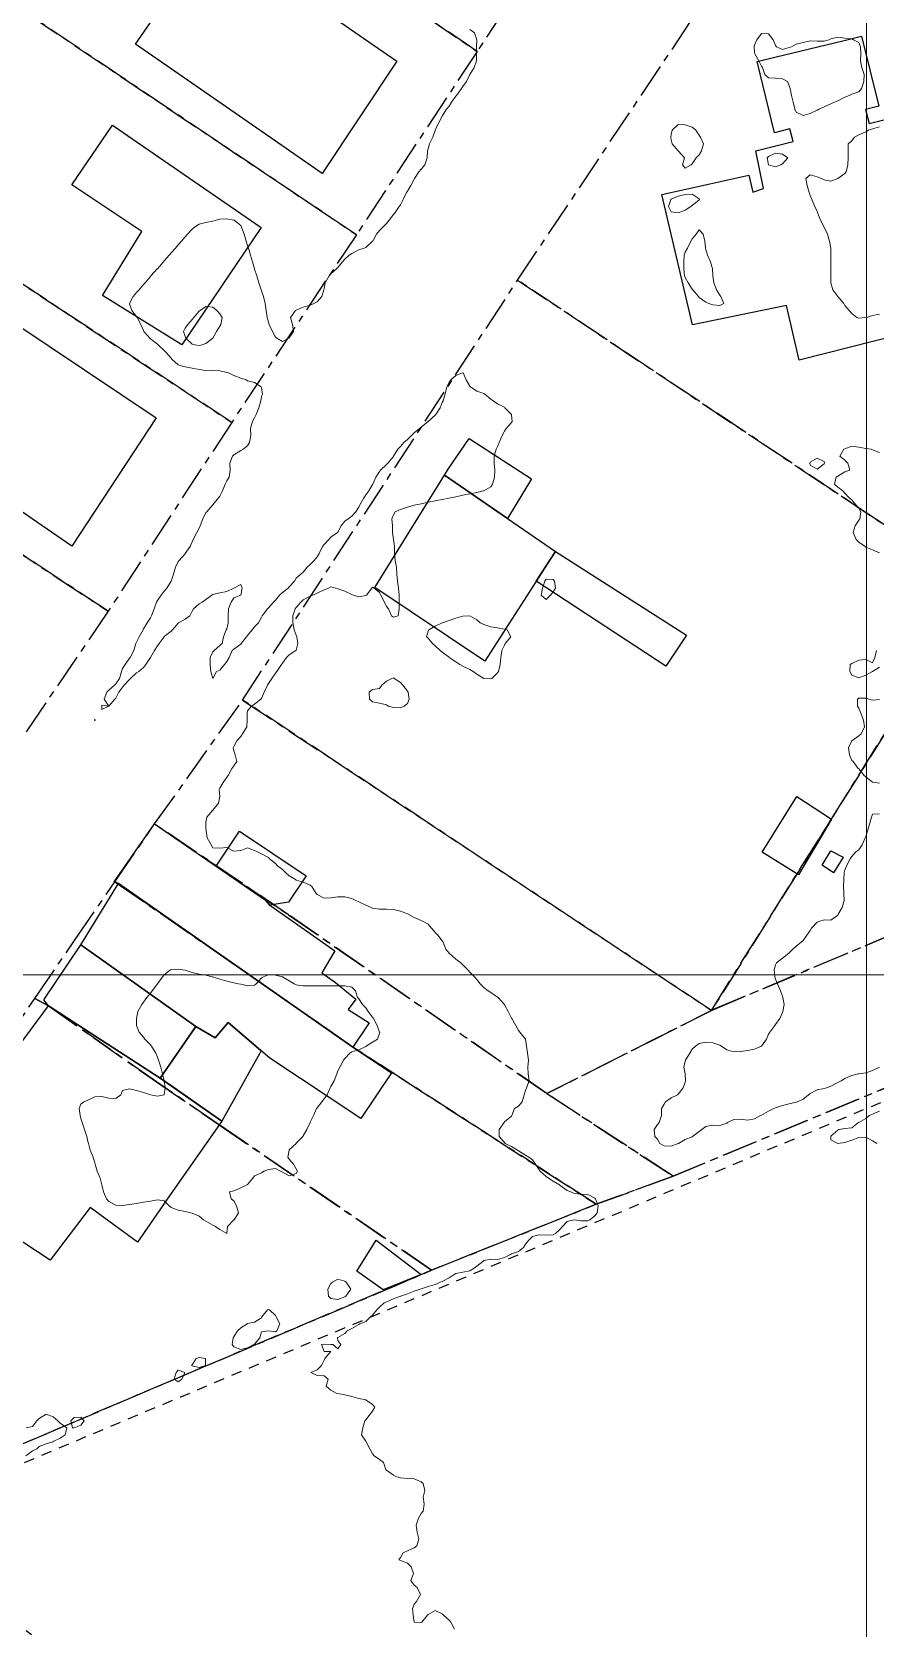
# Model space of a CAD drawing. Header units: centimetres. Extents: x 0 to 642158, y -847 to 649707.
# Drawn here: x 616006.7 to 616067.4, y 621140.3 to 621255.3 of the extents above; entities that cross this region are included whole.
import ezdxf

# ---------------------------------------------------------------- set-up
doc = ezdxf.new("R2010")
doc.units = ezdxf.units.CM
doc.header["$MEASUREMENT"] = 0
doc.linetypes.add('CENTERX2', pattern=[4, 2.5, -0.5, 0.5, -0.5])
doc.linetypes.add('JIS_02_0.7', pattern=[1.35, 0.75, -0.6])
for name, color, linetype, lineweight in [('MEV_grille', 254, 'Continuous', 9), ('WAL_parcellaire agricole', 7, 'JIS_02_0.7', 25), ('WAL_topographie 0.5', 253, 'Continuous', 20)]:
    doc.layers.add(name, color=color, linetype=linetype, lineweight=lineweight)
doc.layers.add('SPW_batiments', color=7, linetype='Continuous')
doc.layers.add('SPW_parcellaire cadastral', color=7, linetype='CENTERX2', lineweight=25, true_color=0xff0542)

# ---------------------------------------------------------------- blocks, each defined once
blk = doc.blocks.new('*U114')
at = {"layer": 'MEV_grille', "transparency": 33554687}
blk.add_lwpolyline([(-1338.46, 0), (1338.46, 0)], dxfattribs=at)
blk = doc.blocks.new('*U115')
at = {"layer": 'MEV_grille', "color": 0, "linetype": 'ByBlock', "lineweight": -2, "transparency": 16777216}
blk.add_blockref('*U114', (0, -1200), dxfattribs=at)
blk = doc.blocks.new('*U112')
at = {"layer": 'MEV_grille', "transparency": 33554687}
blk.add_lwpolyline([(0, 1825.48), (0, -1825.48)], dxfattribs=at)
blk = doc.blocks.new('*U113')
at = {"layer": 'MEV_grille', "color": 0, "linetype": 'ByBlock', "lineweight": -2, "transparency": 16777216}
blk.add_blockref('*U112', (700, 0), dxfattribs=at)

msp = doc.modelspace()

# ---------------------------------------------------------------- linework, layer by layer
at = {"layer": 'SPW_batiments'}
for points in [[(616023.84, 621259.56), (616032.99, 621253.21), (616027.61, 621245.13), (616023.84, 621247.74), (616014.17, 621254.44), (616019.74, 621262.51), (616023.84, 621259.56)], [(616069.15, 621233.49), (616061.97, 621231.67), (616061.05, 621235.61), (616054.27, 621234.22), (616052.08, 621243.61), (616053.36, 621243.9), (616058.34, 621245.01), (616058.62, 621243.77), (616059.39, 621244.03), (616058.83, 621246.76), (616061.54, 621247.42), (616061.29, 621248.33), (616060.18, 621248.06), (616058.94, 621253.19), (616060.22, 621253.5), (616065.2, 621254.71), (616066.45, 621255.02), (616067.69, 621249.97)], [(616067.69, 621249.97), (616066.74, 621249.74), (616066.99, 621248.72), (616072.82, 621250.18)], [(616023.23, 621241.24), (616017.5, 621232.77), (616011.79, 621236.34), (616014.62, 621240.95), (616009.58, 621244.31), (616012.53, 621248.61), (616023.23, 621241.24)], [(616015.66, 621227.51), (616009.59, 621218.27), (616003.55, 621222.43), (615996.49, 621226.83), (616002.77, 621236.15), (616015.66, 621227.51)], [(616042.69, 621223.13), (616040.96, 621220.27), (616036.43, 621223.4), (616036.69, 621223.82), (616038.21, 621226.04), (616042.69, 621223.13)], [(616040.96, 621220.27), (616044.41, 621217.89), (616044.29, 621217.71), (616039.34, 621209.98), (616031.41, 621215.29), (616036.43, 621223.4), (616040.96, 621220.27)], [(616044.41, 621217.89), (616053.86, 621211.85), (616052.37, 621209.64), (616043.03, 621215.75), (616044.41, 621217.89)], [(616064.29, 621198.6), (616061.91, 621194.6), (616059.29, 621196.23), (616061.79, 621200.25), (616064.29, 621198.6)], [(616023.53, 621192.76), (616023.84, 621192.41), (616026.34, 621190.65), (616028.53, 621189.11), (616027.58, 621187.53), (616028.58, 621186.83), (616030.05, 621185.64), (616029.5, 621184.89), (616031, 621183.93), (616029.83, 621182.18), (616023.85, 621186.36), (616012.95, 621193.98), (616012.64, 621194.1), (616015.55, 621198.26), (616023.53, 621192.76)], [(616025.19, 621192.62), (616023.84, 621192.41), (616023.53, 621192.76), (616019.98, 621195.21), (616021.66, 621197.73), (616026.46, 621194.53), (616025.19, 621192.62)], [(616065.14, 621195.88), (616064.44, 621194.73), (616063.61, 621195.28), (616064.24, 621196.33), (616065.14, 621195.88)], [(616023.85, 621186.36), (616029.83, 621182.18), (616032.6, 621180.33), (616030.41, 621177.04), (616023.85, 621181.39), (616020.85, 621183.96), (616019.92, 621182.85), (616018.52, 621183.68), (616010.24, 621189.55), (616012.95, 621193.98), (616023.85, 621186.36)], [(616018.52, 621183.68), (616015.95, 621179.95), (616007.9, 621185.16), (616007.58, 621185.59), (616010.24, 621189.55), (616018.52, 621183.68)], [(616015.95, 621179.95), (616020.38, 621176.84), (616016.85, 621171.77), (616014.32, 621168.14), (616010.91, 621170.64), (616008.03, 621166.83), (616000.49, 621171.77), (615998.81, 621172.88), (616007.9, 621185.16), (616015.95, 621179.95)], [(616022.8, 621181.14), (616020.38, 621176.84), (616016.93, 621179.27), (616015.95, 621179.95), (616018.52, 621183.68), (616019.92, 621182.85), (616020.84, 621183.95), (616020.85, 621183.96), (616023.23, 621181.92), (616022.8, 621181.14)], [(616034.75, 621165.79), (616032.01, 621164.69), (616030.11, 621166.04), (616031.51, 621168.28), (616034.75, 621165.79)]]:
    msp.add_lwpolyline(points, dxfattribs=at)
at = {"layer": 'SPW_parcellaire cadastral'}
for points in [[(615998.87, 621281.14), (616006.09, 621291.89), (616007.14, 621293.46), (616007.25, 621293.62), (616047.43, 621267.05), (616038.77, 621253.91), (615998.87, 621281.14)], [(616030.08, 621240.71), (615989.87, 621267.74), (615998.87, 621281.14), (616038.77, 621253.91), (616030.08, 621240.71)], [(616068.51, 621277.55), (616072.91, 621274.66), (616088.46, 621264.23), (616100.54, 621256.53), (616090.73, 621240.86), (616074.76, 621215.36), (616041.69, 621237.44), (616068.51, 621277.55)], [(616030.08, 621240.71), (616021.1, 621227.19), (615980.62, 621253.97), (615989.87, 621267.74), (616030.08, 621240.71)], [(616012.21, 621213.59), (615971.49, 621240.37), (615980.62, 621253.97), (616021.1, 621227.19), (616012.21, 621213.59)], [(616012.21, 621213.59), (616003.13, 621200.24), (615962.91, 621227.59), (615971.49, 621240.37), (616012.21, 621213.59)], [(616099.64, 621234.9), (616072.83, 621192.06), (616055.65, 621184.83), (616074.76, 621215.36), (616090.73, 621240.86), (616091.55, 621240.36), (616099.64, 621234.9)], [(616041.69, 621237.44), (616074.76, 621215.36), (616055.65, 621184.83), (616021.89, 621207.19), (616041.69, 621237.44)], [(616035.5, 621166.11), (616047.35, 621170.86), (616052.89, 621172.89), (616073.56, 621181.47), (616072.83, 621192.06), (616135.77, 621218.36), (616142.41, 621213.16), (616060.99, 621100.59), (615994.47, 621148.69), (616035.5, 621166.11)], [(616021.89, 621207.19), (616055.65, 621184.83), (616043.8, 621178.83), (616025.19, 621191.72), (616015.55, 621198.26), (616021.89, 621207.19)], [(616047.35, 621170.86), (616029.83, 621182.18), (616022.2, 621187.51), (616012.69, 621194.1), (616015.55, 621198.26), (616025.19, 621191.72), (616043.8, 621178.83), (616052.89, 621172.89), (616047.35, 621170.86)], [(616035.5, 621166.11), (616020.13, 621176.64), (616015.68, 621179.69), (616007.9, 621185.16), (616006.92, 621185.68), (616009.79, 621189.87), (616012.69, 621194.1), (616022.2, 621187.51), (616029.83, 621182.18), (616047.35, 621170.86), (616035.5, 621166.11)], [(616052.89, 621172.89), (616043.8, 621178.83), (616055.65, 621184.83), (616072.83, 621192.06), (616073.56, 621181.47), (616052.89, 621172.89)], [(616035.5, 621166.11), (615994.47, 621148.69), (615978.55, 621142.17), (615977.64, 621141.8), (615977.09, 621142.19), (616006.92, 621185.68), (616007.9, 621185.16), (616015.68, 621179.69), (616020.13, 621176.64), (616035.5, 621166.11)]]:
    msp.add_lwpolyline(points, dxfattribs=at)
at = {"layer": 'WAL_parcellaire agricole'}
msp.add_lwpolyline([(616185.18, 621179.79), (616158.05, 621144.69), (616071.36, 621033.53), (615996.86, 621085.77), (616011.19, 621105.69), (615971.52, 621133.77), (615978.81, 621140.74), (616073.97, 621180.78), (616142.8, 621213.76), (616185.18, 621179.79)], dxfattribs=at)
at = {"layer": 'WAL_topographie 0.5'}
for points in [[(616038.25, 621255.5), (616038.58, 621255.25), (616038.75, 621254.75), (616038.75, 621254.75), (616038.75, 621254.75), (616038.73, 621254.25), (616038.74, 621253.75), (616038.74, 621253.25), (616038.56, 621252.75), (616038.25, 621252.25), (616038.25, 621252.25), (616038, 621251.75), (616037.75, 621251.38), (616037.66, 621251.25), (616037.28, 621250.75), (616037.25, 621250.7), (616036.93, 621250.25), (616036.75, 621249.98), (616036.57, 621249.75), (616036.25, 621249.25), (616036.25, 621249.25), (616035.99, 621248.75), (616035.76, 621248.25), (616035.75, 621248.22), (616035.58, 621247.75), (616035.34, 621247.25), (616035.25, 621246.9), (616035.21, 621246.75), (616035.17, 621246.25), (616035.01, 621245.75), (616034.75, 621245.43), (616034.58, 621245.25), (616034.26, 621244.75), (616034.25, 621244.72), (616034, 621244.25), (616033.75, 621243.86), (616033.7, 621243.75), (616033.46, 621243.25), (616033.25, 621242.87), (616033.17, 621242.75), (616032.82, 621242.25), (616032.75, 621242.17), (616032.44, 621241.75), (616032.25, 621241.51), (616031.99, 621241.25), (616031.75, 621241.02), (616031.52, 621240.75), (616031.26, 621240.25), (616031.25, 621240.24), (616030.75, 621239.79), (616030.65, 621239.75), (616030.25, 621239.62), (616029.75, 621239.36), (616029.57, 621239.25), (616029.25, 621238.95), (616029.08, 621238.75), (616028.75, 621238.36), (616028.65, 621238.25), (616028.25, 621237.89), (616028.12, 621237.75), (616027.84, 621237.25), (616027.75, 621236.84), (616027.73, 621236.75), (616027.6, 621236.25), (616027.25, 621235.87), (616027.02, 621235.75), (616026.75, 621235.64), (616026.25, 621235.5), (616025.75, 621235.27), (616025.69, 621235.25), (616025.34, 621234.75), (616025.48, 621234.25), (616025.54, 621233.75), (616025.25, 621233.28), (616025.21, 621233.25), (616024.75, 621233.01), (616024.34, 621233.25), (616024.25, 621233.32), (616024.05, 621233.75), (616023.81, 621234.25), (616023.75, 621234.41), (616023.65, 621234.75), (616023.58, 621235.25), (616023.52, 621235.75), (616023.4, 621236.25), (616023.25, 621236.66), (616023.22, 621236.75), (616023.06, 621237.25), (616022.91, 621237.75), (616022.75, 621238.23), (616022.75, 621238.25), (616022.61, 621238.75), (616022.46, 621239.25), (616022.31, 621239.75), (616022.25, 621239.94), (616022.15, 621240.25), (616021.99, 621240.75), (616021.81, 621241.25), (616021.75, 621241.37), (616021.28, 621241.75), (616021.25, 621241.77), (616020.75, 621241.85), (616020.25, 621241.83), (616019.98, 621241.75), (616019.75, 621241.69), (616019.25, 621241.58), (616018.75, 621241.47), (616018.43, 621241.25), (616018.25, 621241.12), (616017.91, 621240.75), (616017.75, 621240.56), (616017.48, 621240.25), (616017.25, 621239.99), (616017.05, 621239.75), (616016.75, 621239.41), (616016.61, 621239.25), (616016.25, 621238.83), (616016.18, 621238.75), (616015.75, 621238.26), (616015.74, 621238.25), (616015.29, 621237.75), (616015.25, 621237.7), (616014.86, 621237.25), (616014.75, 621237.12), (616014.43, 621236.75), (616014.25, 621236.54), (616014, 621236.25), (616013.75, 621235.76), (616013.74, 621235.75), (616013.75, 621235.73), (616013.91, 621235.25), (616014.25, 621234.81), (616014.29, 621234.75), (616014.57, 621234.25), (616014.75, 621233.8), (616014.77, 621233.75), (616015.2, 621233.25), (616015.25, 621233.22), (616015.75, 621232.83), (616015.84, 621232.75), (616016.25, 621232.36), (616016.36, 621232.25), (616016.75, 621231.81), (616016.8, 621231.75), (616017.25, 621231.33), (616017.57, 621231.25), (616017.75, 621231.2), (616018.25, 621231.1), (616018.75, 621230.99), (616019.25, 621230.94), (616019.75, 621230.95), (616020.25, 621230.91), (616020.75, 621230.79), (616020.87, 621230.75), (616021.25, 621230.56), (616021.75, 621230.37), (616022.15, 621230.25), (616022.25, 621230.19), (616022.75, 621230.06), (616023.22, 621229.75), (616023.25, 621229.65), (616023.31, 621229.25), (616023.25, 621229.05), (616023.19, 621228.75), (616023.05, 621228.25), (616022.86, 621227.75), (616022.75, 621227.53), (616022.6, 621227.25), (616022.45, 621226.75), (616022.49, 621226.25), (616022.39, 621225.75), (616022.25, 621225.5), (616021.93, 621225.25), (616021.75, 621225.17), (616021.25, 621224.85), (616021.17, 621224.75), (616020.96, 621224.25), (616020.99, 621223.75), (616020.93, 621223.25), (616020.75, 621222.98), (616020.63, 621222.75), (616020.44, 621222.25), (616020.25, 621221.87), (616020.16, 621221.75), (616019.75, 621221.25), (616019.75, 621221.25), (616019.31, 621220.75), (616019.25, 621220.69), (616019.02, 621220.25), (616018.84, 621219.75), (616018.75, 621219.58), (616018.59, 621219.25), (616018.32, 621218.75), (616018.25, 621218.59), (616018.11, 621218.25), (616017.76, 621217.75), (616017.75, 621217.73), (616017.31, 621217.25), (616017.25, 621217.16), (616017.05, 621216.75), (616016.91, 621216.25), (616016.75, 621215.75), (616016.75, 621215.75), (616016.43, 621215.25), (616016.25, 621215.02), (616016.03, 621214.75), (616015.75, 621214.35), (616015.69, 621214.25), (616015.51, 621213.75), (616015.33, 621213.25), (616015.25, 621213.12), (616015.02, 621212.75), (616014.75, 621212.31), (616014.72, 621212.25), (616014.43, 621211.75), (616014.25, 621211.36), (616014.2, 621211.25), (616014.06, 621210.75), (616013.79, 621210.25), (616013.75, 621210.2), (616013.42, 621209.75), (616013.25, 621209.47), (616013.16, 621209.25), (616013.02, 621208.75), (616012.75, 621208.36), (616012.67, 621208.25), (616012.25, 621207.91), (616012.11, 621207.75), (616011.92, 621207.25), (616012.25, 621206.75), (616012.69, 621207.25), (616012.75, 621207.33), (616012.97, 621207.75), (616013.25, 621208.12), (616013.36, 621208.25), (616013.75, 621208.67), (616013.81, 621208.75), (616014.25, 621209.16), (616014.41, 621209.25), (616014.75, 621209.53), (616014.93, 621209.75), (616015.25, 621210.25), (616015.25, 621210.25), (616015.54, 621210.75), (616015.75, 621211.1), (616015.87, 621211.25), (616016.23, 621211.75), (616016.25, 621211.76), (616016.75, 621212.16), (616016.83, 621212.25), (616017.25, 621212.73), (616017.28, 621212.75), (616017.75, 621213.02), (616018.08, 621213.25), (616018.25, 621213.58), (616018.36, 621213.75), (616018.75, 621214.12), (616018.98, 621214.25), (616019.25, 621214.42), (616019.68, 621214.75), (616019.75, 621214.8), (616020.25, 621214.9), (616020.75, 621215), (616021.25, 621215.25), (616021.25, 621215.25), (616021.75, 621215.5), (616021.85, 621215.25), (616021.75, 621214.75), (616021.75, 621214.75), (616021.25, 621214.56), (616021.07, 621214.25), (616020.86, 621213.75), (616020.85, 621213.25), (616020.85, 621212.75), (616020.75, 621212.32), (616020.71, 621212.25), (616020.52, 621211.75), (616020.41, 621211.25), (616020.25, 621211.12), (616019.84, 621210.75), (616019.75, 621210.65), (616019.54, 621210.25), (616019.55, 621209.75), (616019.59, 621209.25), (616019.75, 621208.75), (616020, 621209.25), (616020.25, 621209.34), (616020.59, 621209.75), (616020.75, 621209.97), (616020.91, 621210.25), (616021.14, 621210.75), (616021.25, 621210.86), (616021.75, 621211.21), (616021.79, 621211.25), (616022.17, 621211.75), (616022.25, 621211.83), (616022.57, 621212.25), (616022.75, 621212.46), (616023.04, 621212.75), (616023.25, 621213.17), (616023.29, 621213.25), (616023.67, 621213.75), (616023.75, 621213.83), (616024.11, 621214.25), (616024.25, 621214.39), (616024.55, 621214.75), (616024.75, 621214.94), (616025.16, 621215.25), (616025.25, 621215.35), (616025.63, 621215.75), (616025.75, 621215.96), (616026.08, 621216.25), (616026.25, 621216.4), (616026.54, 621216.75), (616026.75, 621216.95), (616027.05, 621217.25), (616027.25, 621217.5), (616027.41, 621217.75), (616027.65, 621218.25), (616027.75, 621218.39), (616028.1, 621218.75), (616028.25, 621218.93), (616028.72, 621219.25), (616028.75, 621219.28), (616028.99, 621219.75), (616029.25, 621220.08), (616029.49, 621220.25), (616029.75, 621220.43), (616030.03, 621220.75), (616030.25, 621221.08), (616030.33, 621221.25), (616030.61, 621221.75), (616030.75, 621221.97), (616030.98, 621222.25), (616031.25, 621222.72), (616031.27, 621222.75), (616031.49, 621223.25), (616031.75, 621223.66), (616031.82, 621223.75), (616032.25, 621224.15), (616032.35, 621224.25), (616032.75, 621224.73), (616032.76, 621224.75), (616033.06, 621225.25), (616033.25, 621225.45), (616033.49, 621225.75), (616033.75, 621225.97), (616034.05, 621226.25), (616034.25, 621226.45), (616034.63, 621226.75), (616034.75, 621226.85), (616035.25, 621227.25), (616035.25, 621227.25), (616035.75, 621227.7), (616035.79, 621227.75), (616036.11, 621228.25), (616036.25, 621228.62), (616036.33, 621228.75), (616036.47, 621229.25), (616036.59, 621229.75), (616036.75, 621230.07), (616036.88, 621230.25), (616037.25, 621230.57), (616037.71, 621230.75), (616037.75, 621230.76), (616037.76, 621230.75), (616037.98, 621230.25), (616038.25, 621229.81), (616038.3, 621229.75), (616038.75, 621229.43), (616039.25, 621229.28), (616039.3, 621229.25), (616039.75, 621228.87), (616039.94, 621228.75), (616040.25, 621228.53), (616040.75, 621228.28), (616040.78, 621228.25), (616041.24, 621227.75), (616041.25, 621227.71), (616041.3, 621227.25), (616041.25, 621227.18), (616040.87, 621226.75), (616040.75, 621226.55), (616040.57, 621226.25), (616040.36, 621225.75), (616040.25, 621225.45), (616040.14, 621225.25), (616040, 621224.75), (616039.99, 621224.25), (616040.04, 621223.75), (616040.02, 621223.25), (616039.89, 621222.75), (616039.75, 621222.56), (616039.25, 621222.26), (616039.22, 621222.25), (616038.75, 621222.14), (616038.25, 621222.05), (616037.75, 621221.94), (616037.25, 621221.83), (616036.85, 621221.75), (616036.75, 621221.73), (616036.25, 621221.64), (616035.75, 621221.55), (616035.25, 621221.44), (616034.75, 621221.33), (616034.35, 621221.25), (616034.25, 621221.22), (616033.75, 621221.08), (616033.25, 621220.91), (616032.88, 621220.75), (616032.75, 621220.52), (616032.63, 621220.25), (616032.67, 621219.75), (616032.68, 621219.25), (616032.75, 621218.75), (616032.75, 621218.75), (616032.82, 621218.25), (616032.83, 621217.75), (616032.87, 621217.25), (616032.96, 621216.75), (616033, 621216.25), (616033.03, 621215.75), (616033.11, 621215.25), (616033.16, 621214.75), (616033.15, 621214.25), (616033.16, 621213.75), (616033.08, 621213.25), (616032.75, 621213.15), (616032.62, 621213.25), (616032.39, 621213.75), (616032.25, 621213.93), (616032.1, 621214.25), (616031.85, 621214.75), (616031.75, 621214.94), (616031.35, 621215.25), (616031.25, 621215.33), (616031.19, 621215.25), (616030.81, 621214.75), (616030.75, 621214.72), (616030.25, 621214.62), (616029.85, 621214.75), (616029.75, 621214.79), (616029.25, 621215.03), (616028.75, 621215.2), (616028.57, 621215.25), (616028.25, 621215.34), (616028.07, 621215.25), (616027.75, 621215.12), (616027.25, 621214.89), (616026.95, 621214.75), (616026.75, 621214.67), (616026.25, 621214.4), (616026.09, 621214.25), (616025.75, 621213.86), (616025.68, 621213.75), (616025.51, 621213.25), (616025.51, 621212.75), (616025.61, 621212.25), (616025.75, 621211.86), (616025.78, 621211.75), (616025.87, 621211.25), (616025.75, 621210.78), (616025.73, 621210.75), (616025.25, 621210.44), (616025.05, 621210.25), (616024.75, 621209.85), (616024.69, 621209.75), (616024.36, 621209.25), (616024.25, 621209.12), (616023.98, 621208.75), (616023.75, 621208.38), (616023.67, 621208.25), (616023.45, 621207.75), (616023.25, 621207.31), (616023.21, 621207.25), (616022.75, 621206.9), (616022.52, 621206.75), (616022.25, 621206.41), (616022.21, 621206.25), (616022.22, 621205.75), (616022.18, 621205.25), (616021.88, 621204.75), (616021.75, 621204.56), (616021.47, 621204.25), (616021.25, 621203.85), (616021.2, 621203.75), (616021.25, 621203.52), (616021.34, 621203.25), (616021.47, 621202.75), (616021.25, 621202.44), (616021.11, 621202.25), (616020.85, 621201.75), (616020.75, 621201.64), (616020.49, 621201.25), (616020.25, 621200.84), (616020.21, 621200.75), (616020.25, 621200.25), (616020.25, 621200.25), (616020.25, 621200.25), (616020.16, 621199.75), (616019.75, 621199.25), (616019.75, 621199.25), (616019.32, 621198.75), (616019.25, 621198.38), (616019.24, 621198.25), (616019.25, 621198), (616019.26, 621197.75), (616019.34, 621197.25), (616019.62, 621196.75), (616019.75, 621196.54), (616020.25, 621196.52), (616020.75, 621196.56), (616021.25, 621196.31), (616021.75, 621196.34), (616022.25, 621196.54), (616022.75, 621196.35), (616022.95, 621196.25), (616023.25, 621196.12), (616023.75, 621195.84), (616023.83, 621195.75), (616024.25, 621195.41), (616024.41, 621195.25), (616024.75, 621194.98), (616025, 621194.75), (616025.25, 621194.53), (616025.69, 621194.25), (616025.75, 621194.21), (616026.25, 621194.06), (616026.75, 621193.86), (616026.88, 621193.75), (616027.19, 621193.25), (616027.25, 621193.17), (616027.75, 621192.92), (616028.25, 621192.93), (616028.75, 621193.02), (616029.25, 621193.02), (616029.75, 621192.89), (616030.05, 621192.75), (616030.25, 621192.66), (616030.75, 621192.41), (616031.15, 621192.25), (616031.25, 621192.2), (616031.75, 621192.13), (616032.25, 621192.12), (616032.75, 621192.1), (616033.25, 621191.97), (616033.75, 621191.79), (616033.82, 621191.75), (616034.25, 621191.52), (616034.75, 621191.3), (616034.84, 621191.25), (616035.25, 621191.04), (616035.5, 621190.75), (616035.75, 621190.45), (616035.94, 621190.25), (616036.25, 621189.85), (616036.32, 621189.75), (616036.53, 621189.25), (616036.75, 621188.94), (616036.97, 621188.75), (616037.25, 621188.53), (616037.6, 621188.25), (616037.75, 621188.1), (616038.1, 621187.75), (616038.25, 621187.59), (616038.59, 621187.25), (616038.75, 621187.06), (616038.99, 621186.75), (616039.25, 621186.49), (616039.57, 621186.25), (616039.75, 621186.13), (616040.25, 621185.79), (616040.3, 621185.75), (616040.74, 621185.25), (616040.75, 621185.23), (616041, 621184.75), (616041.25, 621184.28), (616041.27, 621184.25), (616041.56, 621183.75), (616041.75, 621183.38), (616041.84, 621183.25), (616042.25, 621182.75), (616042.25, 621182.75), (616042.34, 621182.25), (616042.39, 621181.75), (616042.47, 621181.25), (616042.43, 621180.75), (616042.44, 621180.25), (616042.53, 621179.75), (616042.32, 621179.25), (616042.25, 621179.06), (616042.16, 621178.75), (616042.01, 621178.25), (616041.75, 621177.94), (616041.46, 621177.75), (616041.28, 621177.25), (616041.25, 621177.22), (616040.75, 621176.79), (616040.72, 621176.75), (616040.35, 621176.25), (616040.37, 621175.75), (616040.75, 621175.3), (616040.8, 621175.25), (616041.25, 621175.02), (616041.68, 621174.75), (616041.75, 621174.71), (616042.25, 621174.4), (616042.5, 621174.25), (616042.75, 621174.07), (616042.98, 621173.75), (616043.25, 621173.34), (616043.32, 621173.25), (616043.75, 621172.86), (616043.92, 621172.75), (616044.25, 621172.53), (616044.7, 621172.25), (616044.75, 621172.21), (616045.25, 621171.86), (616045.52, 621171.75), (616045.75, 621171.64), (616046.25, 621171.6), (616046.75, 621171.56), (616047.25, 621171.29), (616047.3, 621171.25), (616047.48, 621170.75), (616047.41, 621170.25), (616047.25, 621170.03), (616046.89, 621169.75), (616046.75, 621169.67), (616046.25, 621169.66), (616045.75, 621169.74), (616045.25, 621169.62), (616044.93, 621169.25), (616044.75, 621169.06), (616044.41, 621168.75), (616044.25, 621168.66), (616043.75, 621168.63), (616043.25, 621168.65), (616042.75, 621168.53), (616042.47, 621168.25), (616042.25, 621167.98), (616042.11, 621167.75), (616041.75, 621167.45), (616041.25, 621167.29), (616041.17, 621167.25), (616040.75, 621167.03), (616040.25, 621166.89), (616039.75, 621166.91), (616039.25, 621166.81), (616039.18, 621166.75), (616038.75, 621166.4), (616038.56, 621166.25), (616038.25, 621166.07), (616037.75, 621165.98), (616037.25, 621165.87), (616037.06, 621165.75), (616036.75, 621165.56), (616036.25, 621165.3), (616036.14, 621165.25), (616035.75, 621165.09), (616035.25, 621164.93), (616034.75, 621164.77), (616034.68, 621164.75), (616034.25, 621164.59), (616033.75, 621164.42), (616033.27, 621164.25), (616033.25, 621164.24), (616032.75, 621164.04), (616032.25, 621163.84), (616032.09, 621163.75), (616031.75, 621163.45), (616031.55, 621163.25), (616031.25, 621162.88), (616031.1, 621162.75), (616030.75, 621162.42), (616030.32, 621162.25), (616030.25, 621162.2), (616029.75, 621161.9), (616029.41, 621161.75), (616029.25, 621161.55), (616028.75, 621161.26), (616028.72, 621161.25), (616028.75, 621161.05), (616028.96, 621160.75), (616028.75, 621160.45), (616028.38, 621160.75), (616028.25, 621160.77), (616027.75, 621160.78), (616027.57, 621160.75), (616027.75, 621160.25), (616028.25, 621160.25), (616028.25, 621160.25), (616028.25, 621160.25), (616027.81, 621159.75), (616027.75, 621159.64), (616027.57, 621159.25), (616027.25, 621158.93), (616026.81, 621158.75), (616027.25, 621158.53), (616027.75, 621158.5), (616028.05, 621158.25), (616027.91, 621157.75), (616028.25, 621157.47), (616028.62, 621157.25), (616028.75, 621157.22), (616029.25, 621157.14), (616029.75, 621157.01), (616030.25, 621156.87), (616030.75, 621156.78), (616030.79, 621156.75), (616031.25, 621156.44), (616031.4, 621156.25), (616031.25, 621155.96), (616031.08, 621155.75), (616030.75, 621155.33), (616030.7, 621155.25), (616030.54, 621154.75), (616030.46, 621154.25), (616030.75, 621153.8), (616030.78, 621153.75), (616031.04, 621153.25), (616031.25, 621152.88), (616031.37, 621152.75), (616031.75, 621152.48), (616032.03, 621152.25), (616032.21, 621151.75), (616032.25, 621151.7), (616032.75, 621151.34), (616032.93, 621151.25), (616033.25, 621151.16), (616033.75, 621151.11), (616034.25, 621151.09), (616034.75, 621150.86), (616034.89, 621150.75), (616035.02, 621150.25), (616034.9, 621149.75), (616034.96, 621149.25), (616034.89, 621148.75), (616034.75, 621148.58), (616034.56, 621148.25), (616034.39, 621147.75), (616034.45, 621147.25), (616034.57, 621146.75), (616034.44, 621146.25), (616034.25, 621146.11), (616033.75, 621145.89), (616033.45, 621145.75), (616033.25, 621145.42), (616033.14, 621145.25), (616033.25, 621145.19), (616033.75, 621145.01), (616034.03, 621144.75), (616034.2, 621144.25), (616034, 621143.75), (616034.25, 621143.43), (616034.46, 621143.25), (616034.69, 621142.75), (616034.42, 621142.25), (616034.25, 621142.04), (616034.13, 621141.75), (616034.16, 621141.25), (616034.25, 621140.75), (616034.25, 621140.75), (616034.75, 621140.72), (616034.8, 621140.75), (616035.21, 621141.25), (616035.25, 621141.31), (616035.75, 621141.6), (616036.25, 621141.36), (616036.36, 621141.25), (616036.75, 621140.9), (616036.87, 621140.75), (616037.15, 621140.25)], [(616063.38, 621249.75), (616063.25, 621249.69), (616062.75, 621249.45), (616062.25, 621249.31), (616061.75, 621249.55), (616061.66, 621249.75), (616061.52, 621250.25), (616061.4, 621250.75), (616061.31, 621251.25), (616061.25, 621251.44), (616061.11, 621251.75), (616060.75, 621251.94), (616060.25, 621251.98), (616059.75, 621252.02), (616059.48, 621252.25), (616059.32, 621252.75), (616059.25, 621252.86), (616059.05, 621253.25), (616058.76, 621253.75), (616058.75, 621253.85), (616058.71, 621254.25), (616058.75, 621254.36), (616058.92, 621254.75), (616059.25, 621255.21), (616059.75, 621255.18), (616060.1, 621254.75), (616060.25, 621254.35), (616060.32, 621254.25), (616060.75, 621254.05), (616061.25, 621254.19), (616061.41, 621254.25), (616061.75, 621254.45), (616062.25, 621254.57), (616062.75, 621254.67), (616063.25, 621254.66), (616063.75, 621254.66), (616064.09, 621254.75), (616064.25, 621254.83), (616064.75, 621254.94), (616065.25, 621254.86), (616065.75, 621254.82), (616065.88, 621254.75), (616066.25, 621254.55), (616066.38, 621254.25), (616066.39, 621253.75), (616066.37, 621253.25), (616066.48, 621252.75), (616066.63, 621252.25), (616066.61, 621251.75), (616066.45, 621251.25), (616066.25, 621251), (616065.75, 621250.83), (616065.55, 621250.75), (616065.25, 621250.61), (616064.75, 621250.35), (616064.5, 621250.25), (616064.25, 621250.14), (616063.75, 621249.92), (616063.38, 621249.75)], [(616054.18, 621245.75), (616053.75, 621245.5), (616053.56, 621245.75), (616053.7, 621246.25), (616053.25, 621246.75), (616053.25, 621246.75), (616052.81, 621247.25), (616052.75, 621247.54), (616052.72, 621247.75), (616052.75, 621247.94), (616052.82, 621248.25), (616053.25, 621248.66), (616053.75, 621248.63), (616054.25, 621248.46), (616054.53, 621248.25), (616054.75, 621247.88), (616054.86, 621247.75), (616055.07, 621247.25), (616054.94, 621246.75), (616054.75, 621246.47), (616054.55, 621246.25), (616054.25, 621245.82), (616054.18, 621245.75)], [(616067.75, 621234.98), (616067.25, 621234.88), (616066.81, 621234.75), (616066.75, 621234.74), (616066.25, 621234.7), (616066.11, 621234.75), (616065.75, 621235.03), (616065.55, 621235.25), (616065.25, 621235.62), (616065.17, 621235.75), (616064.75, 621236.25), (616064.75, 621236.25), (616064.38, 621236.75), (616064.25, 621237.25), (616064.25, 621237.25), (616064.25, 621237.75), (616064.25, 621238.25), (616064.25, 621238.75), (616064.25, 621239.25), (616064.25, 621239.75), (616064.15, 621240.25), (616063.99, 621240.75), (616063.75, 621241.25), (616063.75, 621241.25), (616063.5, 621241.75), (616063.3, 621242.25), (616063.25, 621242.38), (616063.08, 621242.75), (616062.87, 621243.25), (616062.75, 621243.54), (616062.67, 621243.75), (616062.53, 621244.25), (616062.45, 621244.75), (616062.75, 621245.02), (616063.25, 621244.89), (616063.58, 621244.75), (616063.75, 621244.67), (616064.25, 621244.56), (616064.75, 621244.75), (616064.75, 621244.75), (616065.25, 621245.12), (616065.35, 621245.25), (616065.46, 621245.75), (616065.5, 621246.25), (616065.5, 621246.75), (616065.5, 621247.25), (616065.75, 621247.47), (616065.94, 621247.75), (616066.25, 621247.91), (616066.75, 621248.12), (616066.96, 621248.25), (616067.25, 621248.35), (616067.75, 621248.49)], [(616060.64, 621245.75), (616060.25, 621245.61), (616059.75, 621245.75), (616059.75, 621245.75), (616059.65, 621246.25), (616059.75, 621246.34), (616060.25, 621246.59), (616060.75, 621246.51), (616061.15, 621246.25), (616060.75, 621245.83), (616060.64, 621245.75)], [(616054.17, 621242.75), (616053.75, 621242.47), (616053.25, 621242.29), (616052.75, 621242.35), (616052.55, 621242.75), (616052.73, 621243.25), (616052.75, 621243.28), (616053.25, 621243.49), (616053.75, 621243.6), (616054.25, 621243.63), (616054.75, 621243.29), (616054.79, 621243.25), (616054.75, 621243.22), (616054.25, 621242.81), (616054.17, 621242.75)], [(616056.53, 621235.75), (616056.25, 621235.6), (616055.75, 621235.67), (616055.46, 621235.75), (616055.25, 621235.85), (616054.75, 621236.19), (616054.72, 621236.25), (616054.3, 621236.75), (616054.25, 621236.8), (616053.96, 621237.25), (616053.75, 621237.62), (616053.71, 621237.75), (616053.66, 621238.25), (616053.65, 621238.75), (616053.69, 621239.25), (616053.75, 621239.46), (616053.93, 621239.75), (616054.17, 621240.25), (616054.25, 621240.41), (616054.54, 621240.75), (616054.75, 621241.06), (616055.06, 621240.75), (616055.17, 621240.25), (616055.22, 621239.75), (616055.25, 621239.65), (616055.37, 621239.25), (616055.58, 621238.75), (616055.72, 621238.25), (616055.75, 621237.75), (616055.75, 621237.75), (616055.81, 621237.25), (616056.01, 621236.75), (616056.25, 621236.36), (616056.31, 621236.25), (616056.53, 621235.75)], [(616018.75, 621232.73), (616018.88, 621232.75), (616019.25, 621232.87), (616019.74, 621233.25), (616019.75, 621233.26), (616020.01, 621233.75), (616020.25, 621234.12), (616020.32, 621234.25), (616020.42, 621234.75), (616020.25, 621235.02), (616020.02, 621235.25), (616019.75, 621235.48), (616019.25, 621235.54), (616018.82, 621235.25), (616018.75, 621235.2), (616018.37, 621234.75), (616018.25, 621234.61), (616017.95, 621234.25), (616017.75, 621233.97), (616017.64, 621233.75), (616017.75, 621233.37), (616017.79, 621233.25), (616018.25, 621232.83), (616018.59, 621232.75), (616018.75, 621232.73)], [(616067.75, 621225.02), (616067.25, 621225.22), (616067.14, 621225.25), (616066.75, 621225.3), (616066.25, 621225.4), (616065.75, 621225.48), (616065.25, 621225.28), (616065.18, 621225.25), (616064.89, 621224.75), (616065.25, 621224.48), (616065.47, 621224.25), (616065.6, 621223.75), (616065.25, 621223.62), (616064.75, 621223.32), (616064.63, 621223.25), (616064.5, 621222.75), (616064.75, 621222.52), (616065.11, 621222.25), (616065.25, 621222.08), (616065.56, 621221.75), (616065.75, 621221.6), (616066.05, 621221.25), (616066.25, 621221.02), (616066.41, 621220.75), (616066.33, 621220.25), (616066.25, 621220.14), (616066, 621219.75), (616065.85, 621219.25), (616066.07, 621218.75), (616066.25, 621218.57), (616066.71, 621218.25), (616066.75, 621218.21), (616067.25, 621218.01), (616067.75, 621217.79)], [(616063.75, 621224.21), (616063.78, 621224.25), (616063.75, 621224.38), (616063.25, 621224.62), (616062.75, 621224.32), (616062.72, 621224.25), (616062.75, 621224.12), (616063.25, 621223.83), (616063.75, 621224.21)], [(616044.05, 621214.75), (616043.75, 621214.42), (616043.39, 621214.75), (616043.48, 621215.25), (616043.65, 621215.75), (616043.75, 621215.89), (616044.25, 621215.88), (616044.35, 621215.75), (616044.42, 621215.25), (616044.25, 621214.98), (616044.05, 621214.75)], [(616039.83, 621208.75), (616039.75, 621208.72), (616039.25, 621208.75), (616039.25, 621208.75), (616038.75, 621209.05), (616038.5, 621209.25), (616038.25, 621209.4), (616037.75, 621209.62), (616037.53, 621209.75), (616037.25, 621209.93), (616036.77, 621210.25), (616036.75, 621210.27), (616036.25, 621210.64), (616036.12, 621210.75), (616035.75, 621211.1), (616035.57, 621211.25), (616035.25, 621211.65), (616035.14, 621211.75), (616035.25, 621212.16), (616035.29, 621212.25), (616035.75, 621212.5), (616036.25, 621212.74), (616036.28, 621212.75), (616036.75, 621212.92), (616037.25, 621213.08), (616037.75, 621213.24), (616038.25, 621213.25), (616038.25, 621213.25), (616038.25, 621213.25), (616038.75, 621212.96), (616039, 621212.75), (616039.25, 621212.63), (616039.75, 621212.47), (616040.25, 621212.38), (616040.75, 621212.3), (616040.93, 621212.25), (616041.19, 621211.75), (616040.8, 621211.25), (616040.75, 621211.15), (616040.56, 621210.75), (616040.49, 621210.25), (616040.44, 621209.75), (616040.32, 621209.25), (616040.25, 621209.15), (616039.83, 621208.75)], [(616067.54, 621210.75), (616067.42, 621210.25), (616067.25, 621209.88), (616066.75, 621210.1), (616066.25, 621210.07), (616065.75, 621209.83), (616065.64, 621209.75), (616065.6, 621209.25), (616065.75, 621208.98), (616066.25, 621208.79), (616066.75, 621208.98), (616067.25, 621209.25), (616067.25, 621209.25), (616067.75, 621209.55)], [(616033.53, 621206.75), (616033.25, 621206.62), (616032.75, 621206.64), (616032.37, 621206.75), (616032.25, 621206.85), (616031.75, 621206.96), (616031.25, 621207.07), (616031.03, 621207.25), (616031, 621207.75), (616031.25, 621207.94), (616031.75, 621208.03), (616031.92, 621208.25), (616032.25, 621208.54), (616032.63, 621208.75), (616032.75, 621208.78), (616032.8, 621208.75), (616033.25, 621208.46), (616033.42, 621208.25), (616033.75, 621207.83), (616033.8, 621207.75), (616033.88, 621207.25), (616033.75, 621206.94), (616033.53, 621206.75)], [(616067.75, 621207.22), (616067.25, 621207.19), (616066.97, 621207.25), (616066.75, 621207.33), (616066.25, 621207.32), (616066.17, 621207.25), (616066.15, 621206.75), (616066.25, 621206.61), (616066.41, 621206.25), (616066.59, 621205.75), (616066.66, 621205.25), (616066.43, 621204.75), (616066.25, 621204.6), (616065.75, 621204.25), (616065.75, 621204.25), (616065.51, 621203.75), (616065.59, 621203.25), (616065.75, 621202.84), (616065.85, 621202.75), (616066.21, 621202.25), (616066.25, 621202.22), (616066.65, 621201.75), (616066.75, 621201.65), (616067.25, 621201.27), (616067.42, 621201.25), (616067.75, 621201.19)], [(616011.25, 621205.72), (616011.27, 621205.75), (616011.25, 621205.81), (616011.22, 621205.75), (616011.25, 621205.72)], [(616011.75, 621206.5), (616012.25, 621206.75), (616011.75, 621206.81), (616011.74, 621206.75), (616011.75, 621206.5)], [(616067.75, 621198.98), (616067.25, 621198.96), (616067.18, 621198.75), (616067.02, 621198.25), (616066.87, 621197.75), (616066.75, 621197.35), (616066.72, 621197.25), (616066.5, 621196.75), (616066.25, 621196.4), (616066.05, 621196.25), (616065.75, 621195.91), (616065.64, 621195.75), (616065.36, 621195.25), (616065.25, 621194.93), (616065.2, 621194.75), (616065.18, 621194.25), (616065.16, 621193.75), (616065.18, 621193.25), (616065.2, 621192.75), (616065.05, 621192.25), (616064.78, 621191.75), (616064.75, 621191.7), (616064.25, 621191.34), (616063.75, 621191.35), (616063.44, 621191.25), (616063.25, 621191.19), (616062.85, 621190.75), (616062.75, 621190.58), (616062.52, 621190.25), (616062.25, 621189.87), (616062.1, 621189.75), (616061.75, 621189.46), (616061.51, 621189.25), (616061.25, 621188.97), (616060.97, 621188.75), (616060.75, 621188.58), (616060.33, 621188.25), (616060.25, 621188.11), (616060.15, 621187.75), (616060.2, 621187.25), (616060.25, 621187.07), (616060.39, 621186.75), (616060.61, 621186.25), (616060.75, 621185.86), (616060.79, 621185.75), (616060.87, 621185.25), (616060.78, 621184.75), (616060.75, 621184.67), (616060.58, 621184.25), (616060.25, 621183.81), (616060.22, 621183.75), (616059.84, 621183.25), (616059.75, 621183.11), (616059.6, 621182.75), (616059.25, 621182.26), (616059.24, 621182.25), (616058.75, 621182.04), (616058.25, 621181.95), (616057.75, 621181.87), (616057.25, 621181.85), (616056.75, 621181.99), (616056.36, 621182.25), (616056.25, 621182.32), (616055.75, 621182.5), (616055.25, 621182.54), (616054.75, 621182.44), (616054.5, 621182.25), (616054.25, 621182.04), (616054.08, 621181.75), (616053.77, 621181.25), (616053.75, 621181.17), (616053.66, 621180.75), (616053.75, 621180.25), (616053.75, 621180.25), (616053.78, 621179.75), (616053.75, 621179.67), (616053.61, 621179.25), (616053.25, 621178.8), (616053.19, 621178.75), (616052.75, 621178.52), (616052.34, 621178.25), (616052.25, 621178.08), (616052.04, 621177.75), (616052.05, 621177.25), (616051.89, 621176.75), (616051.75, 621176.6), (616051.53, 621176.25), (616051.56, 621175.75), (616051.75, 621175.56), (616051.94, 621175.25), (616052.25, 621175.08), (616052.75, 621175.04), (616053.25, 621175.24), (616053.28, 621175.25), (616053.75, 621175.52), (616054.25, 621175.73), (616054.28, 621175.75), (616054.75, 621176.1), (616054.95, 621176.25), (616055.25, 621176.46), (616055.75, 621176.55), (616056.25, 621176.54), (616056.75, 621176.71), (616056.81, 621176.75), (616057.25, 621176.98), (616057.75, 621176.99), (616058.25, 621176.92), (616058.75, 621177.01), (616059.18, 621177.25), (616059.25, 621177.29), (616059.75, 621177.57), (616060.14, 621177.75), (616060.25, 621177.8), (616060.75, 621177.97), (616061.25, 621178.1), (616061.75, 621178.22), (616061.84, 621178.25), (616062.25, 621178.44), (616062.63, 621178.75), (616062.75, 621178.84), (616063.25, 621179.1), (616063.75, 621179.21), (616063.92, 621179.25), (616064.25, 621179.38), (616064.75, 621179.64), (616064.98, 621179.75), (616065.25, 621179.92), (616065.75, 621180.15), (616066.22, 621180.25), (616066.25, 621180.26), (616066.75, 621180.33), (616067.25, 621180.5), (616067.75, 621180.75)], [(616020.75, 621168.75), (616020.75, 621168.75), (616020.75, 621168.75), (616020.25, 621169.04), (616019.94, 621169.25), (616019.75, 621169.35), (616019.25, 621169.64), (616019.08, 621169.75), (616018.75, 621170.01), (616018.25, 621170.23), (616018.15, 621170.25), (616017.75, 621170.34), (616017.25, 621170.44), (616016.75, 621170.64), (616016.59, 621170.75), (616016.25, 621171.12), (616015.75, 621171.18), (616015.25, 621171.09), (616014.75, 621171.01), (616014.25, 621170.92), (616013.75, 621170.84), (616013.25, 621170.77), (616012.75, 621170.8), (616012.25, 621171.06), (616012.08, 621171.25), (616011.87, 621171.75), (616011.75, 621172.25), (616011.75, 621172.25), (616011.63, 621172.75), (616011.42, 621173.25), (616011.28, 621173.75), (616011.25, 621173.85), (616011.13, 621174.25), (616010.92, 621174.75), (616010.78, 621175.25), (616010.75, 621175.38), (616010.67, 621175.75), (616010.5, 621176.25), (616010.33, 621176.75), (616010.25, 621177.05), (616010.19, 621177.25), (616010.12, 621177.75), (616010.25, 621178.08), (616010.45, 621178.25), (616010.75, 621178.37), (616011.25, 621178.61), (616011.75, 621178.62), (616012.25, 621178.51), (616012.75, 621178.48), (616013.11, 621178.75), (616013.25, 621179.05), (616013.75, 621179.19), (616014.25, 621179.05), (616014.75, 621178.92), (616015.25, 621178.75), (616015.25, 621178.75), (616015.75, 621178.65), (616016.25, 621178.75), (616016.25, 621178.75), (616016.32, 621179.25), (616016.25, 621179.75), (616016.25, 621179.75), (616016.13, 621180.25), (616015.99, 621180.75), (616015.83, 621181.25), (616015.75, 621181.47), (616015.65, 621181.75), (616015.33, 621182.25), (616015.25, 621182.34), (616014.85, 621182.75), (616014.75, 621182.9), (616014.45, 621183.25), (616014.25, 621183.75), (616014.25, 621183.75), (616014.25, 621184.25), (616014.25, 621184.25), (616014.35, 621184.75), (616014.63, 621185.25), (616014.75, 621185.42), (616015, 621185.75), (616015.25, 621186.08), (616015.37, 621186.25), (616015.75, 621186.75), (616015.75, 621186.75), (616016.13, 621187.25), (616016.25, 621187.4), (616016.69, 621187.75), (616016.75, 621187.77), (616017.25, 621187.8), (616017.58, 621187.75), (616017.75, 621187.72), (616018.25, 621187.57), (616018.75, 621187.45), (616019.25, 621187.36), (616019.7, 621187.25), (616019.75, 621187.24), (616020.25, 621187.08), (616020.75, 621186.93), (616021.25, 621186.82), (616021.58, 621186.75), (616021.75, 621186.72), (616022.25, 621186.59), (616022.75, 621186.64), (616022.87, 621186.75), (616023.25, 621187.17), (616023.38, 621187.25), (616023.75, 621187.4), (616024.25, 621187.37), (616024.75, 621187.25), (616024.75, 621187.25), (616025.25, 621186.96), (616025.6, 621186.75), (616025.75, 621186.67), (616026.25, 621186.61), (616026.75, 621186.61), (616027.25, 621186.61), (616027.75, 621186.61), (616028.25, 621186.61), (616028.75, 621186.61), (616029.25, 621186.59), (616029.75, 621186.51), (616030.01, 621186.25), (616030.17, 621185.75), (616030.25, 621185.66), (616030.53, 621185.25), (616030.75, 621185.01), (616030.94, 621184.75), (616031.25, 621184.34), (616031.31, 621184.25), (616031.58, 621183.75), (616031.75, 621183.27), (616031.76, 621183.25), (616031.75, 621183.19), (616031.59, 621182.75), (616031.25, 621182.54), (616030.79, 621182.25), (616030.75, 621182.22), (616030.25, 621181.98), (616029.75, 621181.85), (616029.6, 621181.75), (616029.25, 621181.36), (616029.16, 621181.25), (616028.88, 621180.75), (616028.75, 621180.48), (616028.66, 621180.25), (616028.48, 621179.75), (616028.25, 621179.34), (616028.2, 621179.25), (616027.97, 621178.75), (616027.75, 621178.45), (616027.6, 621178.25), (616027.25, 621177.81), (616027.21, 621177.75), (616026.99, 621177.25), (616026.75, 621176.77), (616026.74, 621176.75), (616026.52, 621176.25), (616026.25, 621175.8), (616026.22, 621175.75), (616025.75, 621175.26), (616025.74, 621175.25), (616025.25, 621174.78), (616025.23, 621174.75), (616025.15, 621174.25), (616025.25, 621174.11), (616025.55, 621173.75), (616025.75, 621173.42), (616025.83, 621173.25), (616025.75, 621173.07), (616025.25, 621172.92), (616024.75, 621173.17), (616024.61, 621173.25), (616024.25, 621173.45), (616023.75, 621173.36), (616023.44, 621173.25), (616023.25, 621173.12), (616022.75, 621172.9), (616022.62, 621172.75), (616022.25, 621172.29), (616022.2, 621172.25), (616021.75, 621172.05), (616021.25, 621171.84), (616020.95, 621171.75), (616021.07, 621171.25), (616021.25, 621171.1), (616021.45, 621170.75), (616021.6, 621170.25), (616021.27, 621169.75), (616021.25, 621169.73), (616020.8, 621169.25), (616020.75, 621168.75)], [(616067.75, 621177.56), (616067.25, 621177.35), (616067.01, 621177.25), (616066.75, 621177.05), (616066.25, 621176.75), (616066.24, 621176.75), (616065.75, 621176.38), (616065.25, 621176.33), (616064.81, 621176.25), (616064.75, 621176.2), (616064.25, 621175.76), (616064.24, 621175.75), (616064.25, 621175.5), (616064.75, 621175.25), (616065.25, 621175.32), (616065.75, 621175.49), (616066.25, 621175.68), (616066.75, 621175.7), (616067.25, 621175.43), (616067.55, 621175.25)], [(616029.25, 621164.2), (616029.33, 621164.25), (616029.69, 621164.75), (616029.34, 621165.25), (616029.25, 621165.31), (616028.75, 621165.47), (616028.35, 621165.25), (616028.25, 621165.16), (616028.03, 621164.75), (616028.08, 621164.25), (616028.25, 621164.08), (616028.75, 621164.01), (616029.25, 621164.2)], [(616022.7, 621160.75), (616022.25, 621160.51), (616021.75, 621160.39), (616021.25, 621160.58), (616021.13, 621160.75), (616021.2, 621161.25), (616021.25, 621161.31), (616021.51, 621161.75), (616021.75, 621161.97), (616022.22, 621162.25), (616022.25, 621162.27), (616022.75, 621162.37), (616023.25, 621162.69), (616023.28, 621162.75), (616023.67, 621163.25), (616023.75, 621163.29), (616023.83, 621163.25), (616024.25, 621162.84), (616024.31, 621162.75), (616024.57, 621162.25), (616024.36, 621161.75), (616024.25, 621161.68), (616023.75, 621161.74), (616023.25, 621161.66), (616023.13, 621161.25), (616022.75, 621160.79), (616022.7, 621160.75)], [(616019.22, 621159.25), (616018.75, 621159.11), (616018.25, 621159.22), (616018.21, 621159.25), (616018.25, 621159.3), (616018.55, 621159.75), (616018.75, 621159.82), (616019.22, 621159.75), (616019.22, 621159.25)], [(616017.52, 621158.25), (616017.25, 621158.07), (616016.96, 621158.25), (616017.11, 621158.75), (616017.25, 621158.9), (616017.73, 621158.75), (616017.52, 621158.25)], [(616006.3, 621154.75), (616006.75, 621154.84), (616007.08, 621155.25), (616007.25, 621155.42), (616007.75, 621155.73), (616008.25, 621155.54), (616008.59, 621155.25), (616008.75, 621155.09), (616009.22, 621154.75), (616009.1, 621154.25), (616008.75, 621154.02), (616008.25, 621153.76), (616008.22, 621153.75), (616007.75, 621153.61), (616007.25, 621153.41), (616007.06, 621153.25), (616006.75, 621153.09), (616006.29, 621152.75)], [(616009.77, 621154.75), (616009.75, 621154.75), (616009.65, 621154.75), (616009.53, 621155.25), (616009.75, 621155.51), (616010.25, 621155.53), (616010.48, 621155.25), (616010.25, 621154.94), (616009.77, 621154.75)]]:
    msp.add_lwpolyline(points, dxfattribs=at)

# ---------------------------------------------------------------- block references
at = {"layer": 'MEV_grille', "transparency": 33554687}
for name, p in [('*U113', (615366.81, 620593.64)), ('*U115', (616669.48, 622387.38))]:
    msp.add_blockref(name, p, dxfattribs=at)

doc.saveas('drawing.dxf')
